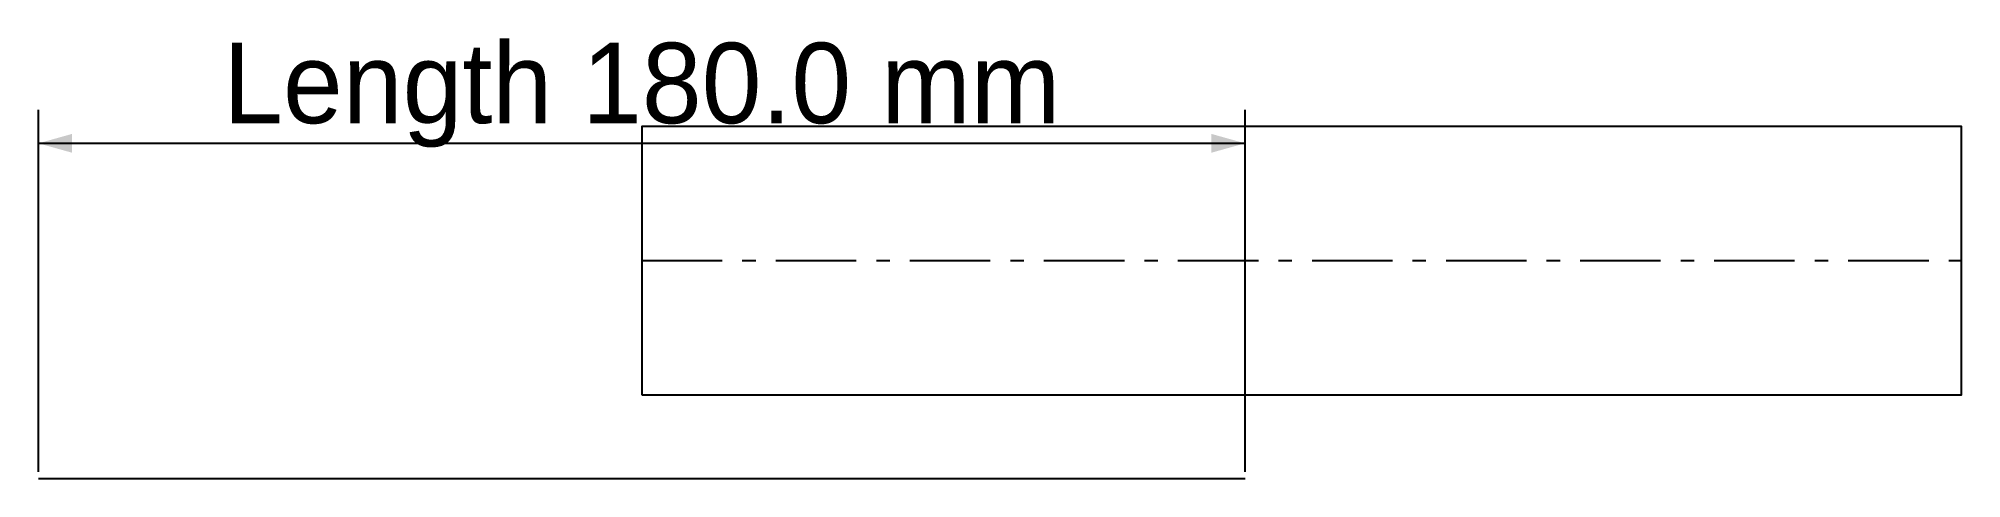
# Model space of a CAD drawing. Header units: millimetres. Extents: x 0 to 287, y 0 to 66.
import ezdxf
from ezdxf.enums import TextEntityAlignment as Align

# ---------------------------------------------------------------- set-up
doc = ezdxf.new("R2010")
doc.units = ezdxf.units.MM
doc.linetypes.add('CENTER', pattern=[20, 12, -3, 2, -3])
doc.layers.get('0').update_dxf_attribs({"linetype": 'CONTINUOUS', "true_color": 0x344755})
doc.layers.add('Annotations', color=7, linetype='CONTINUOUS', true_color=0x71808a)
doc.layers.add('Process', color=7, linetype='CONTINUOUS', true_color=0x147c77)
doc.dimstyles.get("Standard").update_dxf_attribs({"dimtxt": 0.18, "dimasz": 0.18, "dimexe": 0.18, "dimexo": 0.0625, "dimgap": 0.09, "dimtad": 0, "dimtih": 1, "dimtoh": 1, "dimdec": 4, "dimzin": 0, "dimdsep": 46, "dimtxsty": 'STANDARD', "dimcen": 0.09, "dimadec": 0, "dimazin": 0, "dimtfac": 1, "dimtdec": 4, "dimtofl": 0, "dimtmove": 0, "dimatfit": 3, "dimfxl": 1, "dimtolj": 1, "dimtzin": 0, "dimarcsym": 0})

# ---------------------------------------------------------------- blocks, each defined once
blk = doc.blocks.new('*DCC1')
at = {"color": 0, "linetype": 'CONTINUOUS'}
for p, q in [((0, 1), (0, 55)), ((180, 1), (180, 55)), ((0, 50), (180, 50))]:
    blk.add_line(p, q, dxfattribs=at)
for points in [[(0, 50), (5, 51.4), (5, 48.6)], [(180, 50), (175, 48.6), (175, 51.4)]]:
    blk.add_solid(points, dxfattribs=at)
blk.add_text('Length 180.0 mm', height=12, dxfattribs=at).set_placement((90, 59), align=Align.MIDDLE_CENTER)
blk = doc.blocks.new('*UCC1')
at = {"linetype": 'CENTER'}
blk.add_line((0, 0), (196.9, 0), dxfattribs=at)
blk.add_lwpolyline([(0, -20), (196.9, -20), (196.9, 20), (0, 20)], close=True)

msp = doc.modelspace()

# ---------------------------------------------------------------- linework, layer by layer
msp.add_line((0, 0), (180, 0))

# ---------------------------------------------------------------- block references
at = {"layer": 'Process'}
msp.add_blockref('*UCC1', (90, 32.5), dxfattribs=at)

# ---------------------------------------------------------------- dimensions: what is measured, and where the dimension line sits
at = {"layer": 'Annotations'}
dim = msp.add_aligned_dim(p1=(0, 0), p2=(180, 0), distance=50, text='Length <> mm', dimstyle='STANDARD', override={"dimscale": 1, "dimtxt": 12, "dimasz": 5, "dimexe": 5, "dimexo": 1, "dimgap": 3, "dimdec": 1, "dimlfac": 1, "dimrnd": 0, "dimzin": 0, "dimpost": '<>'}, dxfattribs=at)
dim.commit()
dim.dimension.update_dxf_attribs({"geometry": '*DCC1', "text_midpoint": (90, 59)})

doc.saveas('drawing.dxf')
